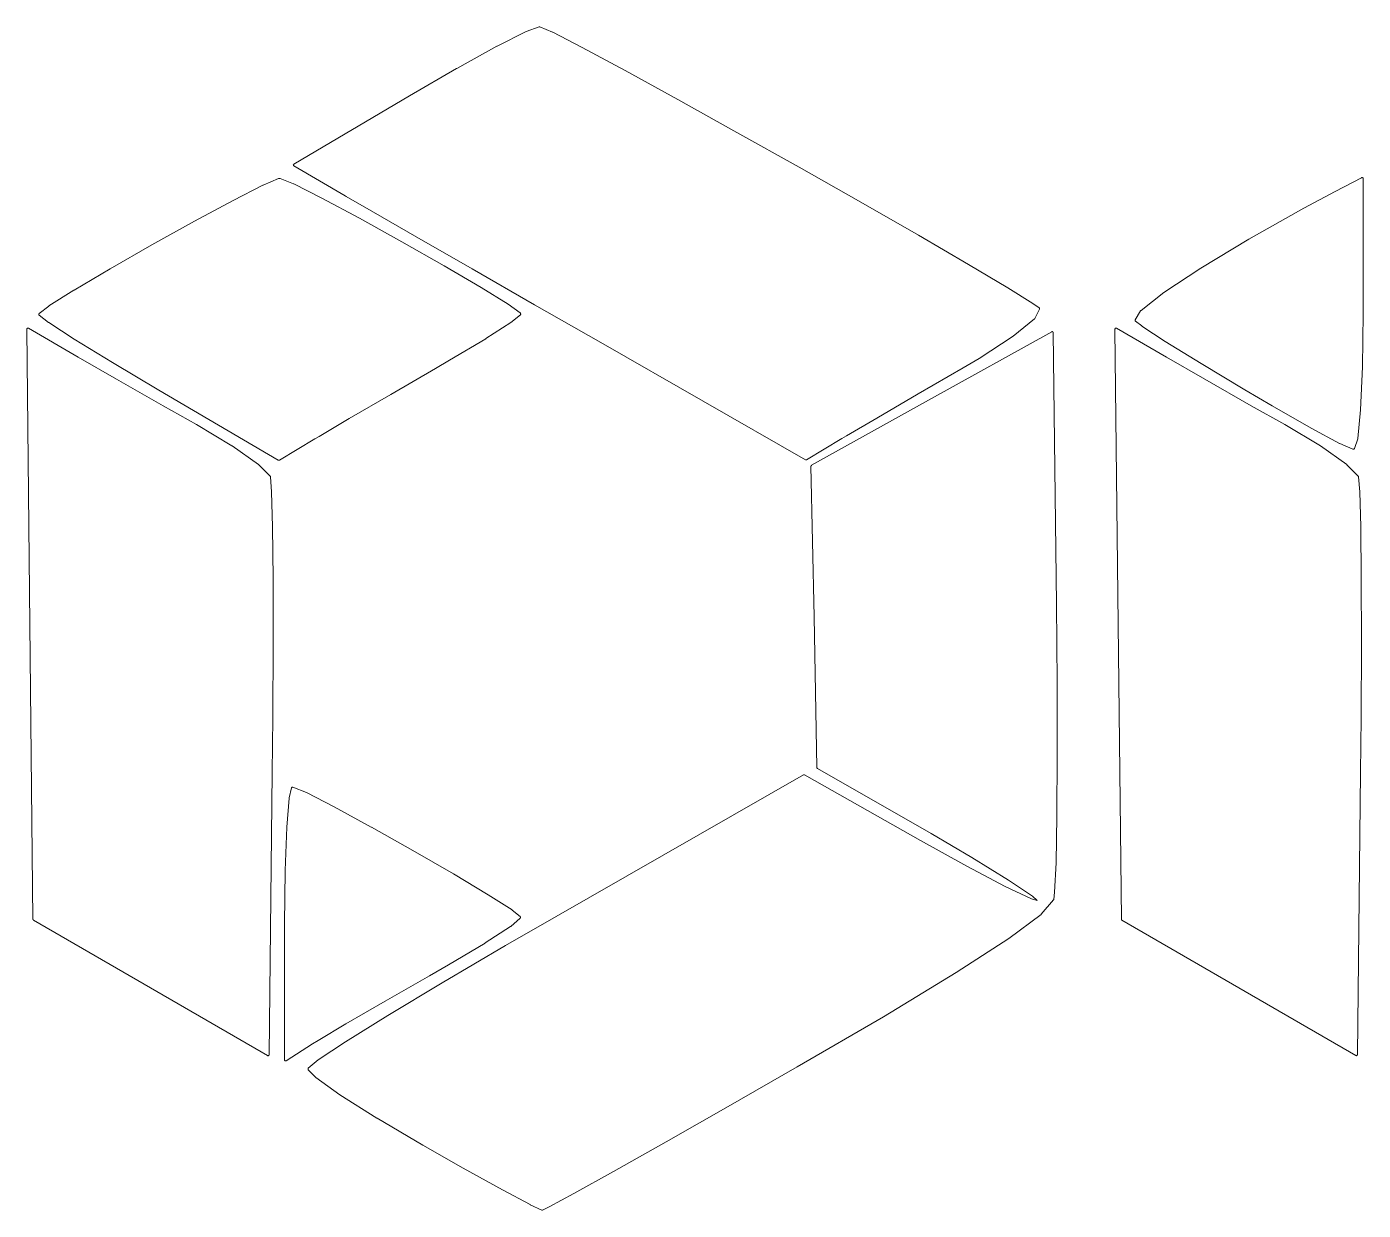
# Model space of a CAD drawing. Header units: millimetres. Extents: x 16 to 219, y 10 to 197.
# Drawn here: x 68.49 to 95.78, y 110.64 to 134.8 of the extents above; entities that cross this region are included whole.
import ezdxf

# ---------------------------------------------------------------- set-up
doc = ezdxf.new("R2010")
doc.units = ezdxf.units.MM
doc.header["$MEASUREMENT"] = 0
doc.layers.add('Engraving', color=7, linetype='Continuous', lineweight=0, true_color=0x3866dc)

msp = doc.modelspace()

# ---------------------------------------------------------------- linework, layer by layer
at = {"layer": 'Engraving', "linetype": 'Continuous'}
for p, q in [((78.688, 134.697), (78.951, 134.794)), ((78.951, 134.794), (78.955, 134.795)), ((78.951, 134.794), (78.951, 134.794)), ((78.951, 134.794), (78.951, 134.794)), ((78.955, 134.795), (78.959, 134.795)), ((78.959, 134.795), (78.959, 134.795)), ((78.959, 134.795), (78.963, 134.794)), ((78.959, 134.795), (78.959, 134.795)), ((78.963, 134.794), (78.963, 134.794)), ((78.963, 134.794), (78.963, 134.793)), ((78.963, 134.793), (78.968, 134.793)), ((78.968, 134.793), (79.226, 134.683)), ((78.096, 134.396), (78.688, 134.696)), ((78.688, 134.696), (78.688, 134.697)), ((78.688, 134.696), (78.688, 134.696)), ((79.226, 134.683), (79.226, 134.682)), ((79.226, 134.682), (79.23, 134.682)), ((79.23, 134.682), (79.831, 134.371)), ((77.271, 133.943), (78.092, 134.396)), ((78.092, 134.396), (78.092, 134.396)), ((78.092, 134.396), (78.096, 134.396)), ((79.831, 134.371), (79.831, 134.371)), ((79.831, 134.371), (79.831, 134.371)), ((79.831, 134.371), (80.707, 133.9)), ((76.306, 133.386), (77.267, 133.943)), ((77.267, 133.943), (77.267, 133.943)), ((77.267, 133.943), (77.271, 133.943)), ((80.707, 133.9), (80.707, 133.9)), ((80.707, 133.9), (80.707, 133.9)), ((80.707, 133.9), (81.786, 133.309)), ((73.949, 131.99), (76.306, 133.386)), ((76.306, 133.386), (76.306, 133.386)), ((76.306, 133.386), (76.306, 133.386)), ((81.786, 133.309), (81.786, 133.309)), ((81.786, 133.309), (81.786, 133.309)), ((81.786, 133.309), (82.992, 132.638)), ((82.992, 132.638), (82.992, 132.638)), ((82.992, 132.638), (82.992, 132.638)), ((82.992, 132.638), (84.261, 131.927)), ((73.936, 131.971), (73.941, 131.975)), ((73.941, 131.968), (73.936, 131.971)), ((73.936, 131.971), (73.936, 131.971)), ((73.936, 131.971), (73.936, 131.971)), ((73.941, 131.982), (73.945, 131.985)), ((73.941, 131.979), (73.941, 131.982)), ((73.941, 131.978), (73.941, 131.979)), ((73.941, 131.979), (73.941, 131.979)), ((73.941, 131.975), (73.941, 131.978)), ((73.941, 131.964), (73.941, 131.968)), ((73.941, 131.961), (73.941, 131.964)), ((73.941, 131.964), (73.941, 131.964)), ((73.941, 131.964), (73.941, 131.964)), ((73.945, 131.958), (73.941, 131.961)), ((73.945, 131.987), (73.949, 131.99)), ((73.945, 131.985), (73.945, 131.987)), ((73.945, 131.985), (73.945, 131.985)), ((73.945, 131.985), (73.945, 131.985)), ((73.945, 131.957), (73.945, 131.958)), ((73.945, 131.958), (73.945, 131.958)), ((73.945, 131.955), (73.945, 131.957)), ((73.949, 131.953), (73.945, 131.955)), ((74.994, 131.345), (73.949, 131.953)), ((84.261, 131.927), (84.261, 131.927)), ((84.261, 131.927), (84.261, 131.927)), ((84.261, 131.927), (85.518, 131.214)), ((72.709, 131.251), (73.314, 131.559)), ((73.314, 131.559), (73.314, 131.56)), ((73.314, 131.56), (73.319, 131.56)), ((73.319, 131.56), (73.636, 131.696)), ((73.636, 131.696), (73.64, 131.696)), ((73.64, 131.697), (73.657, 131.699)), ((73.64, 131.696), (73.64, 131.697)), ((73.657, 131.699), (73.657, 131.699)), ((73.657, 131.699), (73.661, 131.699)), ((73.661, 131.699), (73.666, 131.698)), ((73.661, 131.699), (73.661, 131.699)), ((73.666, 131.698), (73.666, 131.698)), ((73.666, 131.698), (73.666, 131.698)), ((73.666, 131.698), (73.941, 131.589)), ((73.941, 131.589), (73.941, 131.588)), ((73.941, 131.588), (73.945, 131.588)), ((73.945, 131.588), (74.516, 131.299)), ((95.204, 131.432), (95.741, 131.714)), ((95.741, 131.714), (95.746, 131.715)), ((95.746, 131.715), (95.75, 131.716)), ((95.75, 131.716), (95.75, 131.716)), ((95.75, 131.716), (95.75, 131.716)), ((95.75, 131.716), (95.754, 131.716)), ((95.754, 131.716), (95.758, 131.716)), ((95.758, 131.716), (95.758, 131.715)), ((95.758, 131.715), (95.758, 131.715)), ((95.758, 131.715), (95.762, 131.714)), ((95.762, 131.714), (95.762, 131.713)), ((95.762, 131.713), (95.762, 131.713)), ((95.762, 131.713), (95.762, 131.713)), ((95.762, 131.713), (95.767, 131.71)), ((95.767, 131.71), (95.771, 131.708)), ((95.771, 131.708), (95.771, 131.708)), ((95.771, 131.708), (95.771, 131.708)), ((95.771, 131.708), (95.771, 131.705)), ((95.771, 131.705), (95.771, 131.702)), ((95.771, 131.702), (95.771, 131.701)), ((95.771, 131.701), (95.775, 131.701)), ((95.775, 131.701), (95.775, 131.698)), ((95.775, 131.698), (95.775, 131.695)), ((95.775, 131.695), (95.775, 128.94)), ((71.922, 130.826), (72.709, 131.251)), ((72.709, 131.251), (72.709, 131.251)), ((72.709, 131.251), (72.709, 131.251)), ((74.516, 131.299), (74.516, 131.299)), ((74.516, 131.299), (74.516, 131.299)), ((74.516, 131.299), (75.286, 130.886)), ((75.015, 131.331), (74.994, 131.345)), ((74.994, 131.345), (74.994, 131.345)), ((75.574, 131.008), (75.015, 131.331)), ((75.015, 131.331), (75.015, 131.331)), ((75.015, 131.331), (75.015, 131.331)), ((94.565, 131.091), (95.204, 131.432)), ((95.204, 131.432), (95.204, 131.432)), ((95.204, 131.432), (95.204, 131.432)), ((76.458, 130.5), (75.574, 131.008)), ((75.574, 131.008), (75.574, 131.008)), ((75.574, 131.008), (75.574, 131.008)), ((85.518, 131.214), (85.518, 131.214)), ((85.518, 131.214), (85.518, 131.214)), ((85.518, 131.214), (86.694, 130.54)), ((93.439, 130.457), (94.565, 131.091)), ((94.565, 131.091), (94.565, 131.091)), ((94.565, 131.091), (94.565, 131.091)), ((71.051, 130.341), (71.922, 130.826)), ((71.922, 130.826), (71.922, 130.826)), ((71.922, 130.826), (71.922, 130.826)), ((75.286, 130.886), (75.286, 130.886)), ((75.286, 130.886), (75.286, 130.886)), ((75.286, 130.886), (76.154, 130.407)), ((76.154, 130.407), (76.154, 130.407)), ((76.154, 130.407), (76.154, 130.406)), ((76.154, 130.406), (77.013, 129.917)), ((77.584, 129.855), (76.458, 130.5)), ((76.458, 130.5), (76.458, 130.5)), ((76.458, 130.5), (76.458, 130.5)), ((86.694, 130.54), (86.694, 130.54)), ((86.694, 130.54), (86.694, 130.54)), ((86.694, 130.54), (87.718, 129.945)), ((92.462, 129.87), (93.439, 130.457)), ((93.439, 130.457), (93.439, 130.457)), ((93.439, 130.457), (93.439, 130.457)), ((70.196, 129.853), (71.051, 130.341)), ((71.051, 130.341), (71.051, 130.341)), ((71.051, 130.341), (71.051, 130.341)), ((77.013, 129.917), (77.013, 129.917)), ((77.013, 129.917), (77.013, 129.917)), ((77.013, 129.917), (77.77, 129.474)), ((78.862, 129.122), (77.584, 129.855)), ((77.584, 129.855), (77.584, 129.855)), ((77.584, 129.855), (77.584, 129.855)), ((87.718, 129.945), (87.718, 129.945)), ((87.718, 129.945), (87.718, 129.945)), ((87.718, 129.945), (88.522, 129.468)), ((91.704, 129.371), (92.462, 129.869)), ((92.462, 129.869), (92.462, 129.87)), ((92.462, 129.869), (92.462, 129.869)), ((69.464, 129.419), (70.196, 129.853)), ((70.196, 129.853), (70.196, 129.853)), ((70.196, 129.853), (70.196, 129.853)), ((68.947, 129.097), (69.459, 129.419)), ((69.459, 129.419), (69.459, 129.419)), ((69.459, 129.419), (69.464, 129.419)), ((77.77, 129.474), (77.77, 129.474)), ((77.77, 129.474), (77.77, 129.474)), ((77.77, 129.474), (78.32, 129.135)), ((88.522, 129.468), (88.522, 129.468)), ((88.522, 129.468), (88.522, 129.468)), ((88.522, 129.468), (89.03, 129.149)), ((91.239, 129.005), (91.704, 129.37)), ((91.704, 129.37), (91.704, 129.371)), ((91.704, 129.37), (91.704, 129.37)), ((68.749, 128.94), (68.943, 129.095)), ((68.943, 129.095), (68.947, 129.096)), ((68.947, 129.096), (68.947, 129.097)), ((78.32, 129.135), (78.32, 129.134)), ((78.32, 129.134), (78.324, 129.133)), ((78.324, 129.133), (78.566, 128.954)), ((80.216, 128.348), (78.862, 129.122)), ((78.862, 129.122), (78.862, 129.122)), ((89.03, 129.149), (89.03, 129.149)), ((89.03, 129.149), (89.03, 129.149)), ((89.03, 129.149), (89.161, 129.055)), ((89.161, 129.055), (89.161, 129.055)), ((89.161, 129.055), (89.161, 129.055)), ((89.161, 129.055), (89.166, 129.052)), ((89.166, 129.052), (89.166, 129.05)), ((89.166, 129.05), (89.166, 129.049)), ((89.166, 129.049), (89.166, 129.049)), ((89.166, 129.049), (89.17, 129.046)), ((89.17, 129.046), (89.17, 129.043)), ((89.17, 129.043), (89.17, 129.042)), ((89.17, 129.042), (89.17, 129.042)), ((89.17, 129.042), (89.17, 129.039)), ((89.17, 129.039), (89.17, 129.036)), ((68.744, 128.934), (68.749, 128.937)), ((68.744, 128.933), (68.744, 128.934)), ((68.744, 128.934), (68.744, 128.934)), ((68.744, 128.93), (68.744, 128.933)), ((68.744, 128.927), (68.744, 128.93)), ((68.744, 128.926), (68.744, 128.927)), ((68.744, 128.927), (68.744, 128.927)), ((68.744, 128.923), (68.744, 128.926)), ((68.744, 128.92), (68.744, 128.923)), ((68.744, 128.919), (68.744, 128.92)), ((68.744, 128.92), (68.744, 128.92)), ((68.744, 128.916), (68.744, 128.919)), ((68.744, 128.913), (68.744, 128.916)), ((68.744, 128.912), (68.744, 128.913)), ((68.749, 128.91), (68.744, 128.912)), ((68.744, 128.912), (68.744, 128.912)), ((68.749, 128.939), (68.749, 128.94)), ((68.749, 128.937), (68.749, 128.939)), ((68.749, 128.939), (68.749, 128.939)), ((68.749, 128.907), (68.749, 128.91)), ((68.939, 128.757), (68.749, 128.907)), ((68.749, 128.907), (68.749, 128.907)), ((68.749, 128.907), (68.749, 128.907)), ((78.57, 128.912), (78.379, 128.758)), ((78.566, 128.954), (78.566, 128.953)), ((78.566, 128.953), (78.57, 128.951)), ((78.57, 128.951), (78.57, 128.95)), ((78.57, 128.95), (78.57, 128.949)), ((78.57, 128.949), (78.57, 128.947)), ((78.57, 128.947), (78.57, 128.945)), ((78.57, 128.945), (78.574, 128.937)), ((78.574, 128.915), (78.57, 128.914)), ((78.57, 128.914), (78.57, 128.912)), ((78.574, 128.937), (78.574, 128.934)), ((78.574, 128.934), (78.578, 128.932)), ((78.578, 128.922), (78.574, 128.92)), ((78.574, 128.92), (78.574, 128.918)), ((78.574, 128.918), (78.574, 128.917)), ((78.574, 128.917), (78.574, 128.915)), ((78.578, 128.932), (78.578, 128.93)), ((78.578, 128.93), (78.578, 128.929)), ((78.578, 128.929), (78.578, 128.927)), ((78.578, 128.927), (78.578, 128.924)), ((78.578, 128.924), (78.578, 128.923)), ((78.578, 128.923), (78.578, 128.922)), ((89.064, 128.832), (88.628, 128.48)), ((89.068, 128.835), (89.064, 128.833)), ((89.064, 128.833), (89.064, 128.833)), ((89.064, 128.833), (89.064, 128.832)), ((89.166, 129.028), (89.068, 128.839)), ((89.068, 128.839), (89.068, 128.838)), ((89.068, 128.838), (89.068, 128.838)), ((89.068, 128.838), (89.068, 128.835)), ((89.17, 129.032), (89.166, 129.028)), ((89.166, 129.028), (89.166, 129.028)), ((89.166, 129.028), (89.166, 129.028)), ((89.17, 129.036), (89.17, 129.035)), ((89.17, 129.035), (89.17, 129.035)), ((89.17, 129.035), (89.17, 129.032)), ((91.116, 128.804), (91.121, 128.806)), ((91.116, 128.803), (91.116, 128.804)), ((91.116, 128.802), (91.116, 128.803)), ((91.116, 128.799), (91.116, 128.802)), ((91.116, 128.797), (91.116, 128.799)), ((91.116, 128.796), (91.116, 128.797)), ((91.116, 128.795), (91.116, 128.796)), ((91.121, 128.792), (91.116, 128.795)), ((91.121, 128.81), (91.231, 128.999)), ((91.121, 128.809), (91.121, 128.81)), ((91.121, 128.81), (91.121, 128.81)), ((91.121, 128.806), (91.121, 128.809)), ((91.121, 128.789), (91.121, 128.792)), ((91.121, 128.788), (91.121, 128.789)), ((91.121, 128.789), (91.121, 128.789)), ((91.121, 128.786), (91.121, 128.788)), ((91.125, 128.784), (91.121, 128.786)), ((91.125, 128.783), (91.125, 128.784)), ((91.252, 128.688), (91.125, 128.783)), ((91.125, 128.783), (91.125, 128.783)), ((91.231, 128.999), (91.235, 129.002)), ((91.231, 128.999), (91.231, 128.999)), ((91.231, 128.999), (91.231, 128.999)), ((91.235, 129.002), (91.235, 129.005)), ((91.235, 129.005), (91.239, 129.005)), ((91.239, 129.005), (91.239, 129.005)), ((95.775, 128.94), (95.758, 127.857)), ((95.775, 128.94), (95.775, 128.94)), ((95.775, 128.94), (95.775, 128.94)), ((68.495, 128.631), (68.499, 128.634)), ((68.495, 128.63), (68.495, 128.631)), ((68.495, 128.631), (68.495, 128.631)), ((68.495, 128.627), (68.495, 128.63)), ((68.495, 128.623), (68.495, 128.627)), ((68.622, 116.578), (68.495, 128.623)), ((68.495, 128.623), (68.495, 128.623)), ((68.495, 128.623), (68.495, 128.623)), ((68.499, 128.637), (68.503, 128.639)), ((68.499, 128.634), (68.499, 128.637)), ((68.499, 128.637), (68.499, 128.637)), ((68.499, 128.637), (68.499, 128.637)), ((68.503, 128.639), (68.507, 128.642)), ((68.507, 128.643), (68.512, 128.644)), ((68.507, 128.642), (68.507, 128.643)), ((68.507, 128.642), (68.507, 128.642)), ((68.507, 128.642), (68.507, 128.642)), ((68.512, 128.644), (68.512, 128.644)), ((68.512, 128.644), (68.512, 128.644)), ((68.512, 128.644), (68.516, 128.644)), ((68.516, 128.644), (68.52, 128.644)), ((68.52, 128.644), (68.52, 128.644)), ((68.52, 128.644), (68.524, 128.643)), ((68.52, 128.644), (68.52, 128.644)), ((68.524, 128.643), (68.529, 128.642)), ((68.529, 128.642), (68.529, 128.642)), ((68.529, 128.642), (68.529, 128.642)), ((68.529, 128.642), (69.544, 128.05)), ((68.943, 128.756), (68.939, 128.757)), ((68.939, 128.757), (68.939, 128.757)), ((69.464, 128.418), (68.943, 128.756)), ((78.375, 128.756), (77.863, 128.429)), ((78.379, 128.758), (78.375, 128.757)), ((78.375, 128.757), (78.375, 128.756)), ((86.965, 127.208), (89.415, 128.571)), ((89.415, 128.572), (89.419, 128.574)), ((89.415, 128.571), (89.415, 128.572)), ((89.419, 128.574), (89.419, 128.574)), ((89.419, 128.574), (89.419, 128.574)), ((89.419, 128.574), (89.424, 128.574)), ((89.424, 128.574), (89.428, 128.574)), ((89.428, 128.574), (89.428, 128.574)), ((89.428, 128.574), (89.428, 128.574)), ((89.428, 128.574), (89.432, 128.572)), ((89.432, 128.572), (89.432, 128.571)), ((89.432, 128.571), (89.432, 128.571)), ((89.432, 128.571), (89.436, 128.571)), ((89.436, 128.571), (89.436, 128.569)), ((89.436, 128.569), (89.441, 128.567)), ((89.441, 128.567), (89.441, 128.566)), ((89.441, 128.566), (89.441, 128.566)), ((89.441, 128.566), (89.441, 128.563)), ((89.441, 128.563), (89.445, 128.56)), ((89.445, 128.56), (89.445, 128.56)), ((89.445, 128.56), (89.445, 128.56)), ((89.445, 128.56), (89.445, 128.556)), ((89.445, 128.556), (89.445, 128.553)), ((89.445, 128.553), (89.513, 123.01)), ((90.706, 128.623), (90.71, 128.627)), ((90.774, 122.601), (90.706, 128.623)), ((90.706, 128.623), (90.706, 128.623)), ((90.706, 128.623), (90.706, 128.623)), ((90.71, 128.634), (90.714, 128.637)), ((90.71, 128.631), (90.71, 128.634)), ((90.71, 128.63), (90.71, 128.631)), ((90.71, 128.631), (90.71, 128.631)), ((90.71, 128.627), (90.71, 128.63)), ((90.714, 128.639), (90.719, 128.642)), ((90.714, 128.637), (90.714, 128.639)), ((90.714, 128.637), (90.714, 128.637)), ((90.714, 128.637), (90.714, 128.637)), ((90.719, 128.642), (90.723, 128.643)), ((90.719, 128.642), (90.719, 128.642)), ((90.719, 128.642), (90.719, 128.642)), ((90.723, 128.643), (90.727, 128.644)), ((90.727, 128.644), (90.727, 128.644)), ((90.727, 128.644), (90.727, 128.644)), ((90.727, 128.644), (90.727, 128.644)), ((90.727, 128.644), (90.731, 128.644)), ((90.731, 128.644), (90.731, 128.644)), ((90.731, 128.644), (90.735, 128.643)), ((90.731, 128.644), (90.731, 128.644)), ((90.735, 128.643), (90.74, 128.642)), ((90.74, 128.642), (90.74, 128.642)), ((90.74, 128.642), (90.74, 128.642)), ((90.74, 128.642), (91.759, 128.05)), ((91.252, 128.687), (91.252, 128.688)), ((91.252, 128.688), (91.252, 128.688)), ((91.734, 128.374), (91.252, 128.687)), ((69.464, 128.417), (69.464, 128.418)), ((69.464, 128.418), (69.464, 128.418)), ((70.242, 127.941), (69.464, 128.417)), ((77.863, 128.428), (77.127, 127.988)), ((77.863, 128.429), (77.863, 128.428)), ((77.863, 128.428), (77.863, 128.428)), ((84.392, 125.959), (80.216, 128.348)), ((80.216, 128.348), (80.216, 128.348)), ((88.628, 128.479), (87.938, 128.026)), ((88.628, 128.48), (88.628, 128.48)), ((88.628, 128.48), (88.628, 128.479)), ((92.466, 127.92), (91.734, 128.374)), ((91.734, 128.374), (91.734, 128.374)), ((91.734, 128.374), (91.734, 128.374)), ((69.544, 128.05), (70.327, 127.602)), ((77.127, 127.987), (76.835, 127.817)), ((77.127, 127.988), (77.127, 127.988)), ((77.127, 127.988), (77.127, 127.987)), ((87.934, 128.026), (87.608, 127.831)), ((87.938, 128.026), (87.934, 128.026)), ((87.934, 128.026), (87.934, 128.026)), ((91.759, 128.05), (92.538, 127.602)), ((71.19, 127.377), (70.242, 127.941)), ((70.242, 127.941), (70.242, 127.941)), ((70.242, 127.941), (70.242, 127.941)), ((76.835, 127.817), (75.925, 127.29)), ((76.835, 127.817), (76.835, 127.817)), ((76.835, 127.817), (76.835, 127.817)), ((87.608, 127.831), (86.69, 127.302)), ((87.608, 127.831), (87.608, 127.831)), ((87.608, 127.831), (87.608, 127.831)), ((93.355, 127.387), (92.466, 127.92)), ((92.466, 127.92), (92.466, 127.92)), ((92.466, 127.92), (92.466, 127.92)), ((95.758, 127.857), (95.72, 126.976)), ((95.758, 127.857), (95.758, 127.857)), ((95.758, 127.857), (95.758, 127.857)), ((70.327, 127.602), (71.279, 127.06)), ((92.538, 127.602), (93.49, 127.06)), ((73.627, 125.95), (71.19, 127.377)), ((71.19, 127.377), (71.19, 127.377)), ((71.19, 127.377), (71.19, 127.377)), ((75.925, 127.29), (75.079, 126.798)), ((75.925, 127.29), (75.925, 127.29)), ((84.515, 125.845), (86.965, 127.208)), ((86.69, 127.302), (85.848, 126.809)), ((86.69, 127.302), (86.69, 127.302)), ((86.965, 127.208), (86.965, 127.208)), ((93.918, 127.057), (93.355, 127.387)), ((93.355, 127.387), (93.355, 127.387)), ((93.355, 127.387), (93.355, 127.387)), ((71.279, 127.06), (71.279, 127.06)), ((71.279, 127.06), (71.96, 126.677)), ((93.49, 127.06), (93.49, 127.06)), ((93.49, 127.06), (94.171, 126.677)), ((94.713, 126.605), (93.918, 127.057)), ((93.918, 127.057), (93.918, 127.057)), ((93.918, 127.057), (93.918, 127.057)), ((95.72, 126.974), (95.661, 126.389)), ((95.72, 126.976), (95.72, 126.975)), ((95.72, 126.975), (95.72, 126.974)), ((71.96, 126.677), (71.96, 126.677)), ((71.96, 126.677), (71.96, 126.676)), ((71.96, 126.676), (72.684, 126.24)), ((75.079, 126.798), (74.461, 126.434)), ((85.848, 126.809), (85.226, 126.445)), ((85.848, 126.809), (85.848, 126.809)), ((94.171, 126.677), (94.171, 126.677)), ((94.171, 126.677), (94.171, 126.676)), ((94.171, 126.676), (94.899, 126.24)), ((95.293, 126.292), (94.713, 126.605)), ((94.713, 126.605), (94.713, 126.605)), ((94.713, 126.605), (94.713, 126.605)), ((74.376, 126.385), (73.653, 125.95)), ((74.461, 126.434), (74.376, 126.385)), ((85.133, 126.389), (84.414, 125.959)), ((85.226, 126.445), (85.133, 126.389)), ((95.661, 126.384), (95.593, 126.186)), ((95.661, 126.389), (95.661, 126.386)), ((95.661, 126.386), (95.661, 126.384)), ((72.684, 126.24), (72.684, 126.24)), ((72.684, 126.24), (72.688, 126.239)), ((72.688, 126.239), (73.225, 125.859)), ((94.899, 126.24), (94.899, 126.24)), ((94.899, 126.24), (94.899, 126.239)), ((94.899, 126.239), (95.441, 125.859)), ((95.297, 126.292), (95.293, 126.292)), ((95.564, 126.173), (95.297, 126.292)), ((95.297, 126.292), (95.297, 126.292)), ((95.568, 126.173), (95.564, 126.173)), ((95.572, 126.172), (95.568, 126.173)), ((95.576, 126.172), (95.572, 126.172)), ((95.572, 126.172), (95.572, 126.172)), ((95.572, 126.172), (95.572, 126.172)), ((95.581, 126.172), (95.576, 126.172)), ((95.576, 126.172), (95.576, 126.172)), ((95.585, 126.175), (95.581, 126.174)), ((95.581, 126.174), (95.581, 126.173)), ((95.581, 126.173), (95.581, 126.172)), ((95.589, 126.178), (95.585, 126.176)), ((95.585, 126.176), (95.585, 126.175)), ((95.585, 126.175), (95.585, 126.175)), ((95.593, 126.181), (95.589, 126.18)), ((95.589, 126.18), (95.589, 126.179)), ((95.589, 126.179), (95.589, 126.178)), ((95.593, 126.186), (95.593, 126.184)), ((95.593, 126.184), (95.593, 126.181)), ((73.225, 125.859), (73.23, 125.858)), ((73.23, 125.858), (73.23, 125.856)), ((73.23, 125.856), (73.462, 125.623)), ((73.632, 125.95), (73.627, 125.95)), ((73.627, 125.95), (73.627, 125.95)), ((73.632, 125.949), (73.632, 125.95)), ((73.636, 125.947), (73.632, 125.949)), ((73.64, 125.947), (73.636, 125.947)), ((73.636, 125.947), (73.636, 125.947)), ((73.636, 125.947), (73.636, 125.947)), ((73.644, 125.947), (73.64, 125.947)), ((73.649, 125.949), (73.644, 125.947)), ((73.644, 125.947), (73.644, 125.947)), ((73.644, 125.947), (73.644, 125.947)), ((73.653, 125.95), (73.649, 125.95)), ((73.649, 125.95), (73.649, 125.95)), ((73.649, 125.95), (73.649, 125.949)), ((84.397, 125.958), (84.392, 125.959)), ((84.392, 125.959), (84.392, 125.959)), ((84.392, 125.959), (84.392, 125.959)), ((84.401, 125.956), (84.397, 125.958)), ((84.405, 125.956), (84.401, 125.956)), ((84.401, 125.956), (84.401, 125.956)), ((84.401, 125.956), (84.401, 125.956)), ((84.401, 125.956), (84.401, 125.956)), ((84.409, 125.958), (84.405, 125.956)), ((84.405, 125.956), (84.405, 125.956)), ((84.405, 125.956), (84.405, 125.956)), ((84.414, 125.959), (84.409, 125.958)), ((84.414, 125.959), (84.414, 125.959)), ((84.414, 125.959), (84.414, 125.959)), ((84.502, 125.827), (84.507, 125.83)), ((84.507, 125.826), (84.502, 125.827)), ((84.566, 122.751), (84.502, 125.826)), ((84.502, 125.826), (84.507, 125.826)), ((84.507, 125.837), (84.511, 125.84)), ((84.507, 125.834), (84.507, 125.837)), ((84.507, 125.833), (84.507, 125.834)), ((84.507, 125.834), (84.507, 125.834)), ((84.507, 125.83), (84.507, 125.833)), ((84.511, 125.842), (84.515, 125.845)), ((84.511, 125.84), (84.511, 125.842)), ((84.511, 125.84), (84.511, 125.84)), ((84.511, 125.84), (84.511, 125.84)), ((84.515, 125.845), (84.515, 125.845)), ((84.515, 125.845), (84.515, 125.845)), ((95.441, 125.859), (95.441, 125.858)), ((95.441, 125.858), (95.441, 125.856)), ((95.441, 125.856), (95.674, 125.623)), ((73.462, 125.623), (73.462, 125.62)), ((73.462, 125.62), (73.467, 125.617)), ((73.467, 125.617), (73.467, 125.617)), ((73.467, 125.617), (73.467, 125.617)), ((73.467, 125.617), (73.467, 125.614)), ((73.467, 125.614), (73.467, 125.61)), ((73.467, 125.61), (73.492, 125.305)), ((95.674, 125.623), (95.678, 125.62)), ((95.678, 125.62), (95.678, 125.617)), ((95.678, 125.617), (95.678, 125.617)), ((95.678, 125.617), (95.678, 125.617)), ((95.678, 125.617), (95.678, 125.614)), ((95.678, 125.614), (95.678, 125.61)), ((95.678, 125.61), (95.707, 125.305)), ((73.492, 125.305), (73.492, 125.304)), ((73.492, 125.304), (73.492, 125.303)), ((73.492, 125.303), (73.513, 124.59)), ((95.707, 125.305), (95.707, 125.304)), ((95.707, 125.304), (95.707, 125.303)), ((95.707, 125.303), (95.724, 124.59)), ((73.513, 124.59), (73.513, 124.59)), ((73.513, 124.59), (73.513, 124.589)), ((73.513, 124.589), (73.522, 123.536)), ((95.724, 124.59), (95.724, 124.59)), ((95.724, 124.59), (95.724, 124.589)), ((95.724, 124.589), (95.733, 123.536)), ((73.522, 123.536), (73.522, 123.536)), ((73.522, 123.536), (73.522, 123.536)), ((73.522, 123.536), (73.526, 122.213)), ((95.733, 123.536), (95.733, 123.536)), ((95.733, 123.536), (95.733, 123.536)), ((95.733, 123.536), (95.737, 122.213)), ((89.513, 123.01), (89.513, 123.01)), ((89.513, 123.01), (89.513, 123.01)), ((89.513, 123.01), (89.525, 121.406)), ((84.625, 119.675), (84.566, 122.751)), ((90.837, 116.578), (90.774, 122.601)), ((90.774, 122.601), (90.774, 122.601)), ((73.526, 122.213), (73.517, 120.689)), ((73.526, 122.213), (73.526, 122.213)), ((73.526, 122.213), (73.526, 122.213)), ((95.737, 122.213), (95.729, 120.689)), ((95.737, 122.213), (95.737, 122.213)), ((95.737, 122.213), (95.737, 122.213)), ((89.525, 121.406), (89.525, 121.406)), ((89.525, 121.406), (89.525, 121.405)), ((89.525, 121.405), (89.529, 119.942)), ((73.517, 120.689), (73.505, 119.578)), ((73.517, 120.689), (73.517, 120.689)), ((73.517, 120.689), (73.517, 120.689)), ((95.729, 120.689), (95.72, 119.578)), ((95.729, 120.689), (95.729, 120.689)), ((95.729, 120.689), (95.729, 120.689)), ((89.529, 119.942), (89.521, 118.693)), ((89.529, 119.942), (89.529, 119.942)), ((89.529, 119.942), (89.529, 119.942)), ((73.505, 119.577), (73.441, 113.816)), ((73.505, 119.578), (73.505, 119.578)), ((73.505, 119.578), (73.505, 119.577)), ((79.298, 116.636), (84.35, 119.525)), ((84.35, 119.525), (84.354, 119.527)), ((84.354, 119.527), (84.354, 119.528)), ((84.354, 119.528), (84.354, 119.528)), ((84.354, 119.528), (84.354, 119.528)), ((84.354, 119.528), (84.359, 119.528)), ((84.359, 119.528), (84.363, 119.528)), ((84.363, 119.528), (84.363, 119.528)), ((84.363, 119.528), (84.363, 119.528)), ((84.363, 119.528), (84.367, 119.527)), ((84.367, 119.527), (84.371, 119.525)), ((84.371, 119.525), (86.741, 118.184)), ((84.625, 119.672), (84.625, 119.675)), ((84.625, 119.668), (84.625, 119.672)), ((84.629, 119.665), (84.625, 119.668)), ((84.625, 119.668), (84.625, 119.668)), ((84.625, 119.668), (84.625, 119.668)), ((84.629, 119.662), (84.629, 119.665)), ((84.634, 119.659), (84.629, 119.662)), ((84.629, 119.662), (84.629, 119.662)), ((84.629, 119.662), (84.629, 119.662)), ((84.638, 119.657), (84.634, 119.659)), ((86.957, 118.327), (84.638, 119.657)), ((95.72, 119.577), (95.657, 113.816)), ((95.72, 119.578), (95.72, 119.578)), ((95.72, 119.578), (95.72, 119.577)), ((73.848, 119.057), (73.898, 119.263)), ((73.898, 119.263), (73.903, 119.266)), ((73.903, 119.27), (73.907, 119.272)), ((73.903, 119.269), (73.903, 119.27)), ((73.903, 119.27), (73.903, 119.27)), ((73.903, 119.266), (73.903, 119.269)), ((73.907, 119.275), (73.911, 119.276)), ((73.907, 119.272), (73.907, 119.275)), ((73.907, 119.275), (73.907, 119.275)), ((73.907, 119.275), (73.907, 119.275)), ((73.911, 119.276), (73.915, 119.278)), ((73.915, 119.278), (73.915, 119.279)), ((73.915, 119.279), (73.919, 119.279)), ((73.915, 119.278), (73.915, 119.278)), ((73.919, 119.279), (73.924, 119.279)), ((73.924, 119.279), (73.924, 119.279)), ((73.924, 119.279), (73.924, 119.278)), ((73.924, 119.279), (73.924, 119.279)), ((73.924, 119.278), (73.928, 119.278)), ((73.928, 119.278), (74.203, 119.168)), ((73.801, 118.46), (73.848, 119.053)), ((73.848, 119.055), (73.848, 119.057)), ((73.848, 119.053), (73.848, 119.055)), ((74.203, 119.168), (74.203, 119.167)), ((74.203, 119.167), (74.203, 119.167)), ((74.203, 119.167), (74.77, 118.875)), ((74.77, 118.875), (74.77, 118.875)), ((74.77, 118.875), (74.77, 118.875)), ((74.77, 118.875), (75.527, 118.462)), ((89.521, 118.692), (89.504, 117.732)), ((89.521, 118.693), (89.521, 118.692)), ((89.521, 118.692), (89.521, 118.692)), ((73.771, 117.572), (73.801, 118.459)), ((73.801, 118.459), (73.801, 118.46)), ((73.801, 118.459), (73.801, 118.459)), ((75.527, 118.462), (75.527, 118.462)), ((75.527, 118.462), (75.532, 118.462)), ((75.532, 118.462), (76.374, 117.986)), ((86.741, 118.184), (86.741, 118.184)), ((86.741, 118.184), (87.685, 117.661)), ((87.786, 117.843), (86.957, 118.327)), ((76.374, 117.986), (76.374, 117.986)), ((76.374, 117.986), (76.374, 117.986)), ((76.374, 117.986), (77.203, 117.506)), ((87.685, 117.661), (88.467, 117.25)), ((88.535, 117.38), (87.786, 117.843)), ((89.504, 117.731), (89.474, 117.134)), ((89.504, 117.732), (89.504, 117.732)), ((89.504, 117.732), (89.504, 117.731)), ((73.759, 116.484), (73.771, 117.571)), ((73.771, 117.571), (73.771, 117.572)), ((73.771, 117.572), (73.771, 117.572)), ((77.203, 117.506), (77.203, 117.506)), ((77.203, 117.506), (77.203, 117.506)), ((77.203, 117.506), (77.914, 117.081)), ((89.026, 117.051), (88.535, 117.38)), ((77.914, 117.081), (77.914, 117.081)), ((77.914, 117.081), (77.914, 117.08)), ((77.914, 117.08), (78.401, 116.77)), ((88.467, 117.25), (89.001, 116.997)), ((89.119, 116.964), (89.026, 117.051)), ((89.474, 117.132), (89.458, 116.986)), ((89.474, 117.134), (89.474, 117.133)), ((89.474, 117.133), (89.474, 117.132)), ((78.401, 116.77), (78.401, 116.769)), ((78.401, 116.769), (78.405, 116.768)), ((78.405, 116.768), (78.566, 116.635)), ((89.001, 116.997), (89.119, 116.964)), ((89.453, 116.975), (89.204, 116.681)), ((89.458, 116.979), (89.453, 116.978)), ((89.453, 116.978), (89.453, 116.975)), ((89.458, 116.986), (89.458, 116.984)), ((89.458, 116.984), (89.458, 116.982)), ((89.458, 116.982), (89.458, 116.98)), ((89.458, 116.98), (89.458, 116.979)), ((68.622, 116.575), (68.622, 116.578)), ((68.626, 116.572), (68.622, 116.575)), ((68.626, 116.571), (68.626, 116.572)), ((68.626, 116.572), (68.626, 116.572)), ((68.626, 116.568), (68.626, 116.571)), ((68.626, 116.565), (68.626, 116.568)), ((68.63, 116.565), (68.626, 116.565)), ((68.626, 116.565), (68.626, 116.565)), ((68.63, 116.563), (68.63, 116.565)), ((68.634, 116.561), (68.63, 116.563)), ((71.021, 115.179), (68.634, 116.561)), ((78.269, 116.044), (79.298, 116.636)), ((78.566, 116.603), (78.375, 116.435)), ((78.566, 116.635), (78.566, 116.632)), ((78.566, 116.632), (78.57, 116.63)), ((78.57, 116.608), (78.566, 116.606)), ((78.566, 116.606), (78.566, 116.603)), ((78.57, 116.63), (78.57, 116.629)), ((78.57, 116.629), (78.57, 116.629)), ((78.57, 116.629), (78.57, 116.626)), ((78.57, 116.626), (78.57, 116.623)), ((78.57, 116.623), (78.57, 116.622)), ((78.57, 116.622), (78.57, 116.622)), ((78.57, 116.622), (78.57, 116.619)), ((78.57, 116.619), (78.57, 116.615)), ((78.57, 116.615), (78.57, 116.615)), ((78.57, 116.615), (78.57, 116.615)), ((78.57, 116.615), (78.57, 116.612)), ((78.57, 116.612), (78.57, 116.609)), ((78.57, 116.609), (78.57, 116.608)), ((78.57, 116.608), (78.57, 116.608)), ((79.298, 116.636), (79.298, 116.636)), ((79.298, 116.636), (79.298, 116.636)), ((89.199, 116.678), (88.539, 116.186)), ((89.204, 116.681), (89.199, 116.68)), ((89.199, 116.68), (89.199, 116.678)), ((90.837, 116.575), (90.837, 116.578)), ((90.837, 116.572), (90.837, 116.575)), ((90.837, 116.571), (90.837, 116.572)), ((90.837, 116.572), (90.837, 116.572)), ((90.837, 116.568), (90.837, 116.571)), ((90.841, 116.565), (90.837, 116.568)), ((90.845, 116.563), (90.841, 116.565)), ((90.841, 116.565), (90.841, 116.565)), ((90.841, 116.565), (90.841, 116.565)), ((90.845, 116.561), (90.845, 116.563)), ((93.236, 115.179), (90.845, 116.561)), ((73.759, 113.71), (73.759, 116.484)), ((73.759, 116.484), (73.759, 116.484)), ((73.759, 116.484), (73.759, 116.484)), ((78.371, 116.433), (77.855, 116.096)), ((78.375, 116.435), (78.371, 116.434)), ((78.371, 116.434), (78.371, 116.433)), ((76.975, 115.283), (78.269, 116.044)), ((77.855, 116.095), (77.106, 115.648)), ((77.855, 116.096), (77.855, 116.095)), ((77.855, 116.095), (77.855, 116.095)), ((78.269, 116.044), (78.269, 116.044)), ((78.269, 116.044), (78.269, 116.044)), ((88.539, 116.185), (87.469, 115.491)), ((88.539, 116.186), (88.539, 116.185)), ((88.539, 116.185), (88.539, 116.185)), ((76.716, 115.423), (75.811, 114.908)), ((77.106, 115.648), (76.716, 115.423)), ((76.716, 115.423), (76.716, 115.423)), ((76.716, 115.423), (76.716, 115.423)), ((77.106, 115.648), (77.106, 115.648)), ((77.106, 115.648), (77.106, 115.648)), ((87.469, 115.49), (85.983, 114.59)), ((87.469, 115.491), (87.469, 115.49)), ((87.469, 115.49), (87.469, 115.49)), ((73.412, 113.798), (71.021, 115.179)), ((75.866, 114.617), (76.975, 115.283)), ((76.975, 115.283), (76.975, 115.283)), ((76.975, 115.283), (76.975, 115.283)), ((95.623, 113.798), (93.236, 115.179)), ((75.811, 114.908), (75.011, 114.444)), ((75.811, 114.908), (75.811, 114.908)), ((75.003, 114.081), (75.866, 114.617)), ((75.866, 114.617), (75.866, 114.617)), ((75.866, 114.617), (75.866, 114.617)), ((85.983, 114.59), (84.223, 113.567)), ((85.983, 114.59), (85.983, 114.59)), ((85.983, 114.59), (85.983, 114.59)), ((75.011, 114.444), (74.444, 114.108)), ((75.011, 114.444), (75.011, 114.444)), ((74.33, 114.035), (73.793, 113.692)), ((74.444, 114.108), (74.33, 114.035)), ((74.444, 113.711), (75.003, 114.081)), ((75.003, 114.081), (75.003, 114.081)), ((75.003, 114.081), (75.003, 114.081)), ((73.412, 113.796), (73.412, 113.798)), ((73.416, 113.795), (73.412, 113.796)), ((73.42, 113.795), (73.416, 113.795)), ((73.416, 113.795), (73.416, 113.795)), ((73.416, 113.795), (73.416, 113.795)), ((73.424, 113.795), (73.42, 113.795)), ((73.429, 113.796), (73.424, 113.795)), ((73.424, 113.795), (73.424, 113.795)), ((73.424, 113.795), (73.424, 113.795)), ((73.433, 113.798), (73.429, 113.796)), ((73.437, 113.802), (73.433, 113.8)), ((73.433, 113.8), (73.433, 113.798)), ((73.433, 113.798), (73.433, 113.798)), ((73.433, 113.798), (73.433, 113.798)), ((73.441, 113.809), (73.437, 113.806)), ((73.437, 113.806), (73.437, 113.802)), ((73.437, 113.802), (73.437, 113.802)), ((73.437, 113.802), (73.437, 113.802)), ((73.441, 113.816), (73.441, 113.812)), ((73.441, 113.812), (73.441, 113.809)), ((73.441, 113.809), (73.441, 113.809)), ((73.441, 113.809), (73.441, 113.809)), ((95.627, 113.796), (95.623, 113.798)), ((95.631, 113.795), (95.627, 113.796)), ((95.636, 113.795), (95.631, 113.795)), ((95.631, 113.795), (95.631, 113.795)), ((95.631, 113.795), (95.631, 113.795)), ((95.64, 113.796), (95.636, 113.795)), ((95.636, 113.795), (95.636, 113.795)), ((95.636, 113.795), (95.636, 113.795)), ((95.636, 113.795), (95.636, 113.795)), ((95.644, 113.798), (95.64, 113.796)), ((95.648, 113.8), (95.644, 113.798)), ((95.644, 113.798), (95.644, 113.798)), ((95.644, 113.798), (95.644, 113.798)), ((95.652, 113.806), (95.648, 113.802)), ((95.648, 113.802), (95.648, 113.802)), ((95.648, 113.802), (95.648, 113.802)), ((95.648, 113.802), (95.648, 113.8)), ((95.657, 113.816), (95.652, 113.812)), ((95.652, 113.812), (95.652, 113.809)), ((95.652, 113.809), (95.652, 113.809)), ((95.652, 113.809), (95.652, 113.809)), ((95.652, 113.809), (95.652, 113.806)), ((73.759, 113.709), (73.759, 113.71)), ((73.759, 113.706), (73.759, 113.709)), ((73.759, 113.709), (73.759, 113.709)), ((73.759, 113.702), (73.759, 113.706)), ((73.759, 113.701), (73.759, 113.702)), ((73.759, 113.702), (73.759, 113.702)), ((73.763, 113.699), (73.759, 113.701)), ((73.763, 113.696), (73.763, 113.699)), ((73.767, 113.693), (73.763, 113.696)), ((73.763, 113.696), (73.763, 113.696)), ((73.763, 113.696), (73.763, 113.696)), ((73.767, 113.691), (73.767, 113.693)), ((73.771, 113.691), (73.767, 113.691)), ((73.767, 113.691), (73.767, 113.691)), ((73.771, 113.69), (73.771, 113.691)), ((73.776, 113.689), (73.771, 113.69)), ((73.78, 113.689), (73.776, 113.689)), ((73.776, 113.689), (73.776, 113.689)), ((73.776, 113.689), (73.776, 113.689)), ((73.784, 113.689), (73.78, 113.689)), ((73.788, 113.69), (73.784, 113.689)), ((73.784, 113.689), (73.784, 113.689)), ((73.784, 113.689), (73.784, 113.689)), ((73.793, 113.692), (73.788, 113.692)), ((73.788, 113.692), (73.788, 113.691)), ((73.788, 113.691), (73.788, 113.69)), ((74.237, 113.533), (74.241, 113.534)), ((74.237, 113.531), (74.237, 113.533)), ((74.237, 113.528), (74.237, 113.531)), ((74.237, 113.527), (74.237, 113.528)), ((74.237, 113.526), (74.237, 113.527)), ((74.237, 113.524), (74.237, 113.526)), ((74.237, 113.521), (74.237, 113.524)), ((74.237, 113.52), (74.237, 113.521)), ((74.237, 113.519), (74.237, 113.52)), ((74.237, 113.517), (74.237, 113.519)), ((74.237, 113.514), (74.237, 113.517)), ((74.237, 113.513), (74.237, 113.514)), ((74.237, 113.512), (74.237, 113.513)), ((74.241, 113.51), (74.237, 113.512)), ((74.241, 113.539), (74.44, 113.709)), ((74.241, 113.537), (74.241, 113.539)), ((74.241, 113.535), (74.241, 113.537)), ((74.241, 113.534), (74.241, 113.535)), ((74.241, 113.508), (74.241, 113.51)), ((74.393, 113.349), (74.241, 113.508)), ((74.44, 113.709), (74.444, 113.71)), ((74.444, 113.71), (74.444, 113.711)), ((84.223, 113.567), (82.814, 112.76)), ((84.223, 113.567), (84.223, 113.567)), ((84.223, 113.567), (84.223, 113.567)), ((74.393, 113.348), (74.393, 113.349)), ((74.398, 113.347), (74.393, 113.348)), ((74.888, 112.997), (74.398, 113.347)), ((75.642, 112.52), (74.888, 112.997)), ((74.888, 112.997), (74.888, 112.997)), ((74.888, 112.997), (74.888, 112.997)), ((82.814, 112.76), (81.545, 112.039)), ((82.814, 112.76), (82.814, 112.76)), ((82.814, 112.76), (82.814, 112.76)), ((75.646, 112.52), (75.642, 112.52)), ((76.577, 111.972), (75.646, 112.52)), ((75.646, 112.52), (75.646, 112.52)), ((77.406, 111.502), (76.577, 111.972)), ((76.577, 111.972), (76.577, 111.972)), ((76.577, 111.972), (76.577, 111.972)), ((81.545, 112.039), (80.474, 111.435)), ((81.545, 112.039), (81.545, 112.039)), ((81.545, 112.039), (81.545, 112.039)), ((78.206, 111.058), (77.406, 111.502)), ((77.406, 111.502), (77.406, 111.502)), ((77.406, 111.502), (77.406, 111.502)), ((80.474, 111.435), (79.662, 110.981)), ((80.474, 111.435), (80.474, 111.435)), ((80.474, 111.435), (80.474, 111.435)), ((78.769, 110.756), (78.206, 111.058)), ((78.206, 111.058), (78.206, 111.058)), ((78.206, 111.058), (78.206, 111.058)), ((79.662, 110.981), (79.158, 110.709)), ((79.662, 110.981), (79.662, 110.981)), ((79.662, 110.981), (79.662, 110.981)), ((78.769, 110.755), (78.769, 110.756)), ((79.006, 110.643), (78.769, 110.755)), ((78.769, 110.755), (78.769, 110.755)), ((79.006, 110.642), (79.006, 110.643)), ((79.01, 110.641), (79.006, 110.642)), ((79.014, 110.641), (79.01, 110.641)), ((79.01, 110.641), (79.01, 110.641)), ((79.01, 110.641), (79.01, 110.641)), ((79.018, 110.641), (79.014, 110.641)), ((79.014, 110.641), (79.014, 110.641)), ((79.023, 110.643), (79.018, 110.642)), ((79.018, 110.642), (79.018, 110.641)), ((79.018, 110.641), (79.018, 110.641)), ((79.158, 110.708), (79.023, 110.643)), ((79.158, 110.709), (79.158, 110.709)), ((79.158, 110.709), (79.158, 110.708))]:
    msp.add_line(p, q, dxfattribs=at)

doc.saveas('drawing.dxf')
